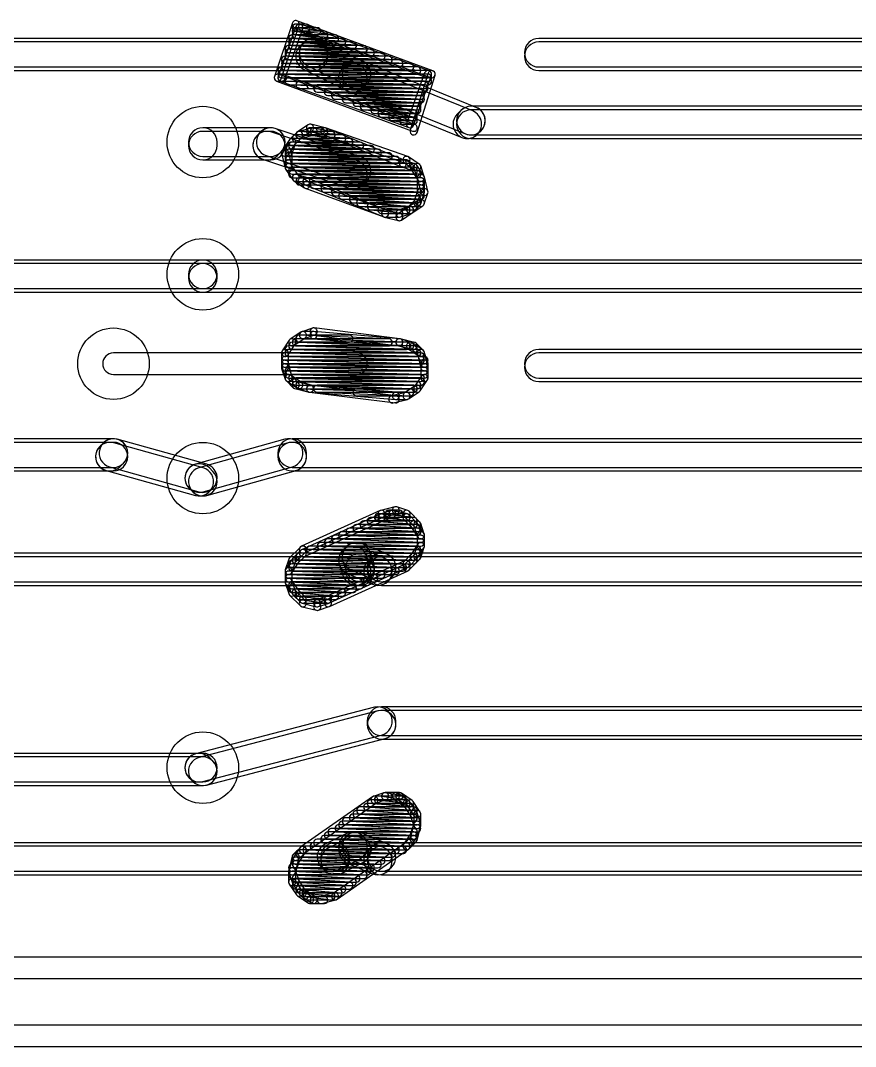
# Model space of a CAD drawing. Extents: x 2.7 to 76.1, y 3.1 to 47.6.
# Drawn here: x 35.38 to 41.32, y 37.28 to 44.57 of the extents above; entities that cross this region are included whole.
import ezdxf

# ---------------------------------------------------------------- set-up
doc = ezdxf.new("R2010")
doc.units = 0

msp = doc.modelspace()

# ---------------------------------------------------------------- linework, layer by layer
for points in [[(37.313875, 44.550115), (37.186875, 44.169115, 1), (37.23512, 44.15303), (37.36212, 44.53403, 1)], [(37.339455, 44.525225), (37.212455, 44.169625, 1), (37.26034, 44.15252), (37.38734, 44.50812, 1)], [(38.311985, 44.21033), (37.346785, 44.56593, 1), (37.32921, 44.518215), (38.29441, 44.162615, 1)], [(37.494575, 44.51635), (37.342175, 44.54175, 1), (37.33382, 44.491595), (37.48622, 44.466195, 1)], [(37.338, 44.49125), (37.4142, 44.49125, 1), (37.4142, 44.5421), (37.338, 44.5421, 1)], [(38.286435, 44.210385), (37.372035, 44.540585, 1), (37.35476, 44.49276), (38.26916, 44.16256, 1)], [(37.6197, 44.465795), (37.3403, 44.491195, 1), (37.335695, 44.44055), (37.615095, 44.41515, 1)], [(37.54435, 44.4911), (37.34115, 44.5165, 1), (37.334845, 44.466045), (37.538045, 44.440645, 1)], [(37.338, 44.46585), (37.4904, 44.46585, 1), (37.4904, 44.5167), (37.338, 44.5167, 1)], [(37.338, 44.44045), (37.5412, 44.44045, 1), (37.5412, 44.4913), (37.338, 44.4913, 1)], [(37.465, 44.4405), (34.925, 44.4405, 1), (34.925, 44.23725), (37.465, 44.23725, 1)], [(34.925, 44.21185), (37.465, 44.21185, 1), (37.465, 44.4151), (34.925, 44.4151, 1)], [(37.67001, 44.440435), (37.31441, 44.465835, 1), (37.310785, 44.41511), (37.666385, 44.38971, 1)], [(37.74589, 44.415055), (37.31409, 44.440455, 1), (37.311105, 44.38969), (37.742905, 44.36429, 1)], [(37.821865, 44.389665), (37.313865, 44.415065, 1), (37.31133, 44.36428), (37.81933, 44.33888, 1)], [(37.3126, 44.41505), (37.6174, 44.41505, 1), (37.6174, 44.4659), (37.3126, 44.4659, 1)], [(37.3126, 44.38965), (37.6682, 44.38965, 1), (37.6682, 44.4405), (37.3126, 44.4405, 1)], [(37.3126, 44.36425), (37.7444, 44.36425, 1), (37.7444, 44.4151), (37.3126, 44.4151, 1)], [(37.39415, 44.222575), (37.69895, 44.070175, 1), (37.789845, 44.25197), (37.485045, 44.40437, 1)], [(37.815245, 44.27737), (37.510445, 44.42977, 1), (37.41955, 44.247975), (37.72435, 44.095575, 1)], [(37.566625, 44.313475), (37.566625, 44.338875, 1), (37.363375, 44.338875), (37.363375, 44.313475, 1)], [(44.45, 44.4405), (39.0652, 44.4405, 1), (39.0652, 44.23725), (44.45, 44.23725, 1)], [(39.0652, 44.21185), (44.45, 44.21185, 1), (44.45, 44.4151), (39.0652, 44.4151, 1)], [(37.8725, 44.364275), (37.2883, 44.389675, 1), (37.286095, 44.33887), (37.870295, 44.31347, 1)], [(37.948575, 44.33888), (37.288175, 44.36428, 1), (37.28622, 44.313465), (37.94662, 44.288065, 1)], [(37.999305, 44.31348), (37.288105, 44.33888, 1), (37.28629, 44.288065), (37.99749, 44.262665, 1)], [(37.2872, 44.33885), (37.8206, 44.33885, 1), (37.8206, 44.3897), (37.2872, 44.3897, 1)], [(37.2872, 44.31345), (37.8714, 44.31345, 1), (37.8714, 44.3643), (37.2872, 44.3643, 1)], [(37.2872, 44.28805), (37.9476, 44.28805, 1), (37.9476, 44.3389), (37.2872, 44.3389, 1)], [(38.202285, 44.23729), (37.262485, 44.26269, 1), (37.26111, 44.211855), (38.20091, 44.186455, 1)], [(38.07539, 44.288085), (37.26259, 44.313485, 1), (37.261005, 44.26266), (38.073805, 44.23726, 1)], [(37.2618, 44.26265), (37.9984, 44.26265, 1), (37.9984, 44.3135), (37.2618, 44.3135, 1)], [(37.2618, 44.23725), (38.0746, 44.23725, 1), (38.0746, 44.2881), (37.2618, 44.2881, 1)], [(38.151525, 44.262685), (37.262525, 44.288085, 1), (37.26107, 44.23726), (38.15007, 44.21186, 1)], [(37.2618, 44.21185), (38.1508, 44.21185, 1), (38.1508, 44.2627), (37.2618, 44.2627, 1)], [(37.70615, 44.06692), (38.51895, 43.73672, 1), (38.595445, 43.925025), (37.782645, 44.255225, 1)], [(37.816255, 44.089215), (37.841655, 44.114615, 1), (37.69794, 44.25833), (37.67254, 44.23293, 1)], [(38.620845, 43.950425), (37.808045, 44.280625, 1), (37.73155, 44.09232), (38.54435, 43.76212, 1)], [(37.20221, 44.137215), (38.16741, 43.781615, 1), (38.184985, 43.82933), (37.219785, 44.18493, 1)], [(38.278415, 44.21189), (37.237015, 44.23729, 1), (37.23578, 44.186455), (38.27718, 44.161055, 1)], [(38.278415, 44.18649), (37.237015, 44.21189, 1), (37.23578, 44.161055), (38.27718, 44.135655, 1)], [(38.278415, 44.16109), (37.237015, 44.18649, 1), (37.23578, 44.135655), (38.27718, 44.110255, 1)], [(37.22776, 44.13716), (38.14216, 43.80696, 1), (38.159435, 43.854785), (37.245035, 44.184985, 1)], [(37.2364, 44.18645), (38.2016, 44.18645, 1), (38.2016, 44.2373), (37.2364, 44.2373, 1)], [(37.2364, 44.16105), (38.2778, 44.16105, 1), (38.2778, 44.2119), (37.2364, 44.2119, 1)], [(37.2364, 44.13565), (38.2778, 44.13565, 1), (38.2778, 44.1865), (37.2364, 44.1865, 1)], [(38.17474, 43.82232), (38.30174, 44.17792, 1), (38.253855, 44.195025), (38.126855, 43.839425, 1)], [(38.200465, 43.77249), (38.327465, 44.17889, 1), (38.27893, 44.194055), (38.15193, 43.787655, 1)], [(38.253065, 44.13569), (37.287865, 44.16109, 1), (37.28653, 44.110255), (38.25173, 44.084855, 1)], [(37.2872, 44.11025), (38.2778, 44.11025, 1), (38.2778, 44.1611), (37.2872, 44.1611, 1)], [(38.2524, 44.1357), (37.3634, 44.1357, 1), (37.3634, 44.08485), (38.2524, 44.08485, 1)], [(37.3634, 44.08485), (38.2524, 44.08485, 1), (38.2524, 44.1357), (37.3634, 44.1357, 1)], [(38.25319, 44.110285), (37.44039, 44.135685, 1), (37.438805, 44.08486), (38.251605, 44.05946, 1)], [(37.4396, 44.08485), (38.2524, 44.08485, 1), (38.2524, 44.1357), (37.4396, 44.1357, 1)], [(37.4904, 44.05945), (38.2524, 44.05945, 1), (38.2524, 44.1103), (37.4904, 44.1103, 1)], [(38.227875, 44.08488), (37.491275, 44.11028, 1), (37.48952, 44.059465), (38.22612, 44.034065, 1)], [(38.227975, 44.05948), (37.567575, 44.08488, 1), (37.56562, 44.034065), (38.22602, 44.008665, 1)], [(37.5666, 44.03405), (38.227, 44.03405, 1), (38.227, 44.0849), (37.5666, 44.0849, 1)], [(38.228055, 44.034075), (37.618455, 44.059475, 1), (37.61634, 44.00867), (38.22594, 43.98327, 1)], [(37.6174, 44.00865), (38.227, 44.00865, 1), (38.227, 44.0595), (37.6174, 44.0595, 1)], [(38.202865, 44.008665), (37.694865, 44.034065, 1), (37.69233, 43.98328), (38.20033, 43.95788, 1)], [(37.6936, 43.98325), (38.227, 43.98325, 1), (38.227, 44.0341), (37.6936, 44.0341, 1)], [(38.20309, 43.983255), (37.77129, 44.008655, 1), (37.768305, 43.95789), (38.200105, 43.93249, 1)], [(37.7698, 43.95785), (38.2016, 43.95785, 1), (38.2016, 44.0087), (37.7698, 44.0087, 1)], [(38.20329, 43.95784), (37.82229, 43.98324, 1), (37.818905, 43.932505), (38.199905, 43.907105, 1)], [(37.8206, 43.93245), (38.2016, 43.93245, 1), (38.2016, 43.9833), (37.8206, 43.9833, 1)], [(38.1785, 43.932395), (37.8991, 43.957795, 1), (37.894495, 43.90715), (38.173895, 43.88175, 1)], [(37.8968, 43.90705), (38.2016, 43.90705, 1), (38.2016, 43.9579), (37.8968, 43.9579, 1)], [(38.629055, 43.759015), (38.654455, 43.784415, 1), (38.51074, 43.92813), (38.48534, 43.90273, 1)], [(46.2026, 43.9579), (38.5826, 43.9579, 1), (38.5826, 43.75465), (46.2026, 43.75465, 1)], [(37.9476, 43.88165), (38.1762, 43.88165, 1), (38.1762, 43.9325), (37.9476, 43.9325, 1)], [(38.179005, 43.90694), (37.950405, 43.93234, 1), (37.94479, 43.881805), (38.17339, 43.856405, 1)], [(38.180375, 43.88135), (38.027975, 43.90675, 1), (38.01962, 43.856595), (38.17202, 43.831195, 1)], [(38.0238, 43.85625), (38.1762, 43.85625, 1), (38.1762, 43.9071), (38.0238, 43.9071, 1)], [(38.5826, 43.72925), (46.2026, 43.72925, 1), (46.2026, 43.9325), (38.5826, 43.9325, 1)], [(37.425495, 43.826625), (37.349295, 43.775825, 1), (37.3775, 43.73352), (37.4537, 43.78432, 1)], [(37.547365, 43.80474), (37.445765, 43.83014, 1), (37.43343, 43.780805), (37.53503, 43.755405, 1)], [(38.1, 43.83085), (38.1762, 43.83085, 1), (38.1762, 43.8817), (38.1, 43.8817, 1)], [(37.1602, 43.8055), (36.6776, 43.8055, 1), (36.6776, 43.60225), (37.1602, 43.60225, 1)], [(36.575975, 43.703875), (36.575975, 43.678475, 1), (36.779225, 43.678475), (36.779225, 43.703875, 1)], [(36.6776, 43.57685), (37.1602, 43.57685, 1), (37.1602, 43.7801), (36.6776, 43.7801, 1)], [(37.10266, 43.582065), (37.71226, 43.378865, 1), (37.776535, 43.57168), (37.166935, 43.77488, 1)], [(37.08834, 43.77573), (37.06294, 43.75033, 1), (37.206655, 43.606615), (37.232055, 43.632015, 1)], [(37.801935, 43.59708), (37.192335, 43.80028, 1), (37.12806, 43.607465), (37.73766, 43.404265, 1)], [(37.34542, 43.77265), (37.29462, 43.72185, 1), (37.330575, 43.685895), (37.381375, 43.736695, 1)], [(37.34542, 43.77265), (37.29462, 43.72185, 1), (37.330575, 43.685895), (37.381375, 43.736695, 1)], [(37.72069, 43.72924), (37.33969, 43.75464, 1), (37.336305, 43.703905), (37.717305, 43.678505, 1)], [(37.338, 43.70385), (37.6682, 43.70385, 1), (37.6682, 43.7547), (37.338, 43.7547, 1)], [(37.45883, 43.80474), (37.35723, 43.77934, 1), (37.369565, 43.730005), (37.471165, 43.755405, 1)], [(37.67031, 43.75461), (37.36551, 43.78001, 1), (37.361285, 43.729335), (37.666085, 43.703935, 1)], [(37.3634, 43.72925), (37.592, 43.72925, 1), (37.592, 43.7801), (37.3634, 43.7801, 1)], [(37.596175, 43.77975), (37.443775, 43.80515, 1), (37.43542, 43.754995), (37.58782, 43.729595, 1)], [(37.4396, 43.75465), (37.5158, 43.75465, 1), (37.5158, 43.8055), (37.4396, 43.8055, 1)], [(37.5412, 43.8055), (37.465, 43.8055, 1), (37.465, 43.75465), (37.5412, 43.75465, 1)], [(38.109625, 43.575005), (37.550825, 43.803605, 1), (37.53157, 43.75654), (38.09037, 43.52794, 1)], [(38.13375, 43.600885), (37.54955, 43.804085, 1), (37.532845, 43.75606), (38.117045, 43.55286, 1)], [(37.291445, 43.717975), (37.240645, 43.641775, 1), (37.28295, 43.61357), (37.33375, 43.68977, 1)], [(37.288475, 43.711915), (37.263075, 43.635715, 1), (37.31132, 43.61963), (37.33672, 43.69583, 1)], [(37.2872, 43.62765), (37.8714, 43.62765, 1), (37.8714, 43.6785), (37.2872, 43.6785, 1)], [(37.923215, 43.653075), (37.288215, 43.678475, 1), (37.28618, 43.62767), (37.92118, 43.60227, 1)], [(37.87255, 43.67847), (37.31375, 43.70387, 1), (37.311445, 43.653075), (37.870245, 43.627675, 1)], [(37.3126, 43.67845), (37.719, 43.67845, 1), (37.719, 43.7293), (37.3126, 43.7293, 1)], [(37.796535, 43.70386), (37.313935, 43.72926, 1), (37.31126, 43.678485), (37.79386, 43.653085, 1)], [(37.3126, 43.65305), (37.7952, 43.65305, 1), (37.7952, 43.7039), (37.3126, 43.7039, 1)], [(37.23713, 43.621505), (37.26253, 43.519905, 1), (37.311865, 43.53224), (37.286465, 43.63384, 1)], [(38.050045, 43.602285), (37.288045, 43.627685, 1), (37.28635, 43.57686), (38.04835, 43.55146, 1)], [(38.12617, 43.576885), (37.28797, 43.602285, 1), (37.286425, 43.55146), (38.124625, 43.52606, 1)], [(37.999305, 43.62768), (37.288105, 43.65308, 1), (37.28629, 43.602265), (37.99749, 43.576865, 1)], [(37.2872, 43.60225), (37.9222, 43.60225, 1), (37.9222, 43.6531), (37.2872, 43.6531, 1)], [(37.261775, 43.627675), (37.261775, 43.526075, 1), (37.312625, 43.526075), (37.312625, 43.627675, 1)], [(37.2872, 43.57685), (37.9984, 43.57685, 1), (37.9984, 43.6277), (37.2872, 43.6277, 1)], [(37.2872, 43.55145), (38.0492, 43.55145, 1), (38.0492, 43.6023), (37.2872, 43.6023, 1)], [(38.2157, 43.547225), (38.1395, 43.598025, 1), (38.111295, 43.55572), (38.187495, 43.50492, 1)], [(38.151545, 43.551485), (37.287945, 43.576885, 1), (37.28645, 43.52606), (38.15005, 43.50066, 1)], [(37.2872, 43.52605), (38.1254, 43.52605, 1), (38.1254, 43.5769), (37.2872, 43.5769, 1)], [(37.2872, 43.50065), (38.1508, 43.50065, 1), (38.1508, 43.5515), (37.2872, 43.5515, 1)], [(38.176925, 43.526085), (37.287925, 43.551485, 1), (37.28647, 43.50066), (38.17547, 43.47526, 1)], [(37.266045, 43.51197), (37.316845, 43.43577, 1), (37.35915, 43.463975), (37.30835, 43.540175, 1)], [(37.266045, 43.51197), (37.316845, 43.43577, 1), (37.35915, 43.463975), (37.30835, 43.540175, 1)], [(37.3126, 43.47525), (38.1762, 43.47525, 1), (38.1762, 43.5261), (37.3126, 43.5261, 1)], [(38.202325, 43.500685), (37.313325, 43.526085, 1), (37.31187, 43.47526), (38.20087, 43.44986, 1)], [(38.18424, 43.550195), (38.10804, 43.575595, 1), (38.091955, 43.52735), (38.168155, 43.50195, 1)], [(38.24815, 43.463975), (38.19735, 43.540175, 1), (38.155045, 43.51197), (38.205845, 43.43577, 1)], [(38.25112, 43.457915), (38.22572, 43.534115, 1), (38.177475, 43.51803), (38.202875, 43.44183, 1)], [(38.227705, 43.47529), (37.313305, 43.50069, 1), (37.31189, 43.449855), (38.22629, 43.424455, 1)], [(37.3126, 43.44985), (38.2016, 43.44985, 1), (38.2016, 43.5007), (37.3126, 43.5007, 1)], [(37.329955, 43.42575), (37.406155, 43.40035, 1), (37.42224, 43.448595), (37.34604, 43.473995, 1)], [(37.338, 43.42445), (38.227, 43.42445, 1), (38.227, 43.4753), (37.338, 43.4753, 1)], [(38.227725, 43.449885), (37.338725, 43.475285, 1), (37.33727, 43.42446), (38.22627, 43.39906, 1)], [(37.323895, 43.42872), (37.400095, 43.37792, 1), (37.4283, 43.420225), (37.3521, 43.471025, 1)], [(38.227, 43.4499), (37.3634, 43.4499, 1), (37.3634, 43.39905), (38.227, 43.39905, 1)], [(37.3634, 43.39905), (38.227, 43.39905, 1), (38.227, 43.4499), (37.3634, 43.4499, 1)], [(37.40457, 43.40094), (37.96337, 43.17234, 1), (37.982625, 43.219405), (37.423825, 43.448005, 1)], [(38.22779, 43.424485), (37.41499, 43.449885, 1), (37.413405, 43.39906), (38.226205, 43.37366, 1)], [(37.4142, 43.39905), (38.227, 43.39905, 1), (38.227, 43.4499), (37.4142, 43.4499, 1)], [(38.277065, 43.35444), (38.251665, 43.45604, 1), (38.20233, 43.443705), (38.22773, 43.342105, 1)], [(38.252425, 43.348275), (38.252425, 43.449875, 1), (38.201575, 43.449875), (38.201575, 43.348275, 1)], [(37.40551, 43.37518), (37.96431, 43.17198, 1), (37.981685, 43.219765), (37.422885, 43.422965, 1)], [(38.227845, 43.399085), (37.465845, 43.424485, 1), (37.46415, 43.37366), (38.22615, 43.34826, 1)], [(37.465, 43.37365), (38.227, 43.37365, 1), (38.227, 43.4245), (37.465, 43.4245, 1)], [(38.22794, 43.37368), (37.54214, 43.39908, 1), (37.540255, 43.348265), (38.226055, 43.322865, 1)], [(37.5412, 43.34825), (38.227, 43.34825, 1), (38.227, 43.3991), (37.5412, 43.3991, 1)], [(38.228055, 43.348275), (37.618455, 43.373675, 1), (37.61634, 43.32287), (38.22594, 43.29747, 1)], [(37.6174, 43.32285), (38.227, 43.32285, 1), (38.227, 43.3737), (37.6174, 43.3737, 1)], [(38.202805, 43.32287), (37.669405, 43.34827, 1), (37.66699, 43.297475), (38.20039, 43.272075, 1)], [(37.6682, 43.29745), (38.227, 43.29745, 1), (38.227, 43.3483), (37.6682, 43.3483, 1)], [(38.20301, 43.29746), (37.74581, 43.32286, 1), (37.742985, 43.272085), (38.200185, 43.246685, 1)], [(37.7444, 43.27205), (38.2016, 43.27205, 1), (38.2016, 43.3229), (37.7444, 43.3229, 1)], [(38.22572, 43.26403), (38.25112, 43.34023, 1), (38.202875, 43.356315), (38.177475, 43.280115, 1)], [(38.25112, 43.26403), (38.27652, 43.34023, 1), (38.228275, 43.356315), (38.202875, 43.280115, 1)], [(38.17789, 43.27204), (37.79689, 43.29744, 1), (37.793505, 43.246705), (38.174505, 43.221305, 1)], [(37.7952, 43.24665), (38.2016, 43.24665, 1), (38.2016, 43.2975), (37.7952, 43.2975, 1)], [(38.127925, 43.24657), (37.873925, 43.27197, 1), (37.86887, 43.221375), (38.12287, 43.195975, 1)], [(37.8714, 43.22125), (38.1762, 43.22125, 1), (38.1762, 43.2721), (37.8714, 43.2721, 1)], [(37.9476, 43.19585), (38.1254, 43.19585, 1), (38.1254, 43.2467), (37.9476, 43.2467, 1)], [(38.08264, 43.17175), (38.15884, 43.19715, 1), (38.142755, 43.245395), (38.066555, 43.219995, 1)], [(38.0887, 43.14932), (38.1649, 43.20012, 1), (38.136695, 43.242425), (38.060495, 43.191625, 1)], [(38.168775, 43.203295), (38.219575, 43.254095, 1), (38.18362, 43.29005), (38.13282, 43.23925, 1)], [(38.1649, 43.20012), (38.2411, 43.25092, 1), (38.212895, 43.293225), (38.136695, 43.242425, 1)], [(37.96683, 43.171205), (38.06843, 43.145805, 1), (38.080765, 43.19514), (37.979165, 43.22054, 1)], [(37.973, 43.17045), (38.0746, 43.17045, 1), (38.0746, 43.2213), (37.973, 43.2213, 1)], [(36.6776, 42.8657), (33.8074, 42.8657, 1), (33.8074, 42.66245), (36.6776, 42.66245, 1)], [(36.779225, 42.738675), (36.779225, 42.764075, 1), (36.575975, 42.764075), (36.575975, 42.738675, 1)], [(45.72, 42.8657), (36.6776, 42.8657, 1), (36.6776, 42.66245), (45.72, 42.66245, 1)], [(33.8074, 42.63705), (36.6776, 42.63705, 1), (36.6776, 42.8403), (33.8074, 42.8403, 1)], [(36.6776, 42.63705), (45.72, 42.63705, 1), (45.72, 42.8403), (36.6776, 42.8403, 1)], [(37.374695, 42.353425), (37.298495, 42.302625, 1), (37.3267, 42.26032), (37.4029, 42.31112, 1)], [(37.374695, 42.353425), (37.298495, 42.302625, 1), (37.3267, 42.26032), (37.4029, 42.31112, 1)], [(37.456955, 42.381795), (37.380755, 42.356395, 1), (37.39684, 42.30815), (37.47304, 42.33355, 1)], [(37.465, 42.3577), (37.3888, 42.3577, 1), (37.3888, 42.30685), (37.465, 42.30685, 1)], [(38.07671, 42.30681), (37.46711, 42.35761, 1), (37.462885, 42.306935), (38.072485, 42.256135, 1)], [(38.07775, 42.3067), (37.46815, 42.3829, 1), (37.461845, 42.332445), (38.071445, 42.256245, 1)], [(37.291445, 42.295575), (37.240645, 42.219375, 1), (37.28295, 42.19117), (37.33375, 42.26737, 1)], [(37.291445, 42.295575), (37.240645, 42.219375, 1), (37.28295, 42.19117), (37.33375, 42.26737, 1)], [(38.176945, 42.256085), (37.313345, 42.281485, 1), (37.31185, 42.23066), (38.17545, 42.20526, 1)], [(37.3126, 42.23065), (38.1254, 42.23065, 1), (38.1254, 42.2815), (37.3126, 42.2815, 1)], [(38.126215, 42.281485), (37.338815, 42.306885, 1), (37.33718, 42.25606), (38.12458, 42.23066, 1)], [(37.338, 42.25605), (37.9984, 42.25605, 1), (37.9984, 42.3069), (37.338, 42.3069, 1)], [(37.3634, 42.28145), (37.719, 42.28145, 1), (37.719, 42.3323), (37.3634, 42.3323, 1)], [(37.999415, 42.306875), (37.364415, 42.332275, 1), (37.36238, 42.28147), (37.99738, 42.25607, 1)], [(38.15884, 42.280195), (38.08264, 42.305595, 1), (38.066555, 42.25735), (38.142755, 42.23195, 1)], [(38.182365, 42.28074), (38.080765, 42.30614, 1), (38.06843, 42.256805), (38.17003, 42.231405, 1)], [(38.2411, 42.226425), (38.1649, 42.277225, 1), (38.136695, 42.23492), (38.212895, 42.18412, 1)], [(38.244975, 42.22325), (38.194175, 42.27405, 1), (38.15822, 42.238095), (38.20902, 42.187295, 1)], [(37.236375, 42.205275), (37.236375, 42.129075, 1), (37.287225, 42.129075), (37.287225, 42.205275, 1)], [(37.236375, 42.205275), (37.236375, 42.103675, 1), (37.287225, 42.103675), (37.287225, 42.205275, 1)], [(38.202305, 42.23069), (37.287905, 42.25609, 1), (37.28649, 42.205255), (38.20089, 42.179855, 1)], [(38.227685, 42.20529), (37.287885, 42.23069, 1), (37.28651, 42.179855), (38.22631, 42.154455, 1)], [(37.2872, 42.20525), (38.1762, 42.20525, 1), (38.1762, 42.2561), (37.2872, 42.2561, 1)], [(37.2872, 42.17985), (38.2016, 42.17985, 1), (38.2016, 42.2307), (37.2872, 42.2307, 1)], [(38.27652, 42.137115), (38.25112, 42.213315, 1), (38.202875, 42.19723), (38.228275, 42.12103, 1)], [(38.277065, 42.10984), (38.251665, 42.21144, 1), (38.20233, 42.199105), (38.22773, 42.097505, 1)], [(44.45, 42.2307), (39.0652, 42.2307, 1), (39.0652, 42.02745), (44.45, 42.02745, 1)], [(37.7698, 42.2053), (36.0426, 42.2053, 1), (36.0426, 42.05285), (37.7698, 42.05285, 1)], [(38.227665, 42.17989), (37.262465, 42.20529, 1), (37.26113, 42.154455), (38.22633, 42.129055, 1)], [(37.23713, 42.122905), (37.26253, 42.021305, 1), (37.311865, 42.03364), (37.286465, 42.13524, 1)], [(38.25305, 42.15449), (37.26245, 42.17989, 1), (37.261145, 42.129055), (38.251745, 42.103655, 1)], [(38.25305, 42.12909), (37.26245, 42.15449, 1), (37.261145, 42.103655), (38.251745, 42.078255, 1)], [(37.2618, 42.15445), (38.227, 42.15445, 1), (38.227, 42.2053), (37.2618, 42.2053, 1)], [(37.2618, 42.12905), (38.2524, 42.12905, 1), (38.2524, 42.1799), (37.2618, 42.1799, 1)], [(38.2524, 42.1799), (37.2618, 42.1799, 1), (37.2618, 42.12905), (38.2524, 42.12905, 1)], [(37.2618, 42.12905), (38.227, 42.12905, 1), (38.227, 42.1799), (37.2618, 42.1799, 1)], [(37.2618, 42.10365), (38.2524, 42.10365, 1), (38.2524, 42.1545), (37.2618, 42.1545, 1)], [(38.277825, 42.027475), (38.277825, 42.129075, 1), (38.226975, 42.129075), (38.226975, 42.027475, 1)], [(39.0652, 42.00205), (44.45, 42.00205, 1), (44.45, 42.2053), (39.0652, 42.2053, 1)], [(37.237675, 42.09563), (37.263075, 42.01943, 1), (37.31132, 42.035515), (37.28592, 42.111715, 1)], [(38.25305, 42.10369), (37.26245, 42.12909, 1), (37.261145, 42.078255), (38.251745, 42.052855, 1)], [(37.2618, 42.07825), (38.2524, 42.07825, 1), (38.2524, 42.1291), (37.2618, 42.1291, 1)], [(38.253065, 42.07829), (37.287865, 42.10369, 1), (37.28653, 42.052855), (38.25173, 42.027455, 1)], [(38.227685, 42.05289), (37.287885, 42.07829, 1), (37.28651, 42.027455), (38.22631, 42.002055, 1)], [(37.2872, 42.05285), (38.2524, 42.05285, 1), (38.2524, 42.1037), (37.2872, 42.1037, 1)], [(37.2872, 42.02745), (38.2524, 42.02745, 1), (38.2524, 42.0783), (37.2872, 42.0783, 1)], [(38.277825, 42.027475), (38.277825, 42.103675, 1), (38.226975, 42.103675), (38.226975, 42.027475, 1)], [(37.26922, 42.009495), (37.32002, 41.958695, 1), (37.355975, 41.99465), (37.305175, 42.04545, 1)], [(37.273095, 42.00632), (37.349295, 41.95552, 1), (37.3775, 41.997825), (37.3013, 42.048625, 1)], [(38.227705, 42.02749), (37.313305, 42.05289, 1), (37.31189, 42.002055), (38.22629, 41.976655, 1)], [(37.3126, 42.00205), (38.227, 42.00205, 1), (38.227, 42.0529), (37.3126, 42.0529, 1)], [(37.33183, 41.952005), (37.43343, 41.926605, 1), (37.445765, 41.97594), (37.344165, 42.00134, 1)], [(38.202345, 42.002085), (37.338745, 42.027485, 1), (37.33725, 41.97666), (38.20085, 41.95126, 1)], [(37.338, 41.97665), (38.227, 41.97665, 1), (38.227, 42.0275), (37.338, 42.0275, 1)], [(37.355355, 41.95255), (37.431555, 41.92715, 1), (37.44764, 41.975395), (37.37144, 42.000795, 1)], [(38.17699, 41.976685), (37.36419, 42.002085, 1), (37.362605, 41.95126), (38.175405, 41.92586, 1)], [(37.3634, 41.95125), (38.2016, 41.95125, 1), (38.2016, 42.0021), (37.3634, 42.0021, 1)], [(38.22275, 41.93717), (38.27355, 42.01337, 1), (38.231245, 42.041575), (38.180445, 41.965375, 1)], [(38.22275, 41.93717), (38.27355, 42.01337, 1), (38.231245, 42.041575), (38.180445, 41.965375, 1)], [(37.437485, 41.925935), (38.047085, 41.875135, 1), (38.05131, 41.92581), (37.44171, 41.97661, 1)], [(37.436445, 41.926045), (38.046045, 41.849845, 1), (38.05235, 41.9003), (37.44275, 41.9765, 1)], [(38.151775, 41.95128), (37.491375, 41.97668, 1), (37.48942, 41.925865), (38.14982, 41.900465, 1)], [(37.4904, 41.92585), (38.1762, 41.92585, 1), (38.1762, 41.9767), (37.4904, 41.9767, 1)], [(37.7698, 41.90045), (38.1508, 41.90045, 1), (38.1508, 41.9513), (37.7698, 41.9513, 1)], [(38.029965, 41.850405), (38.131565, 41.875805, 1), (38.11923, 41.92514), (38.01763, 41.89974, 1)], [(38.0492, 41.87505), (38.1254, 41.87505, 1), (38.1254, 41.9259), (38.0492, 41.9259, 1)], [(38.1395, 41.87932), (38.2157, 41.93012, 1), (38.187495, 41.972425), (38.111295, 41.921625, 1)], [(38.1395, 41.87932), (38.2157, 41.93012, 1), (38.187495, 41.972425), (38.111295, 41.921625, 1)], [(36.0426, 41.5957), (33.8074, 41.5957, 1), (33.8074, 41.39245), (36.0426, 41.39245, 1)], [(33.8074, 41.36705), (36.0426, 41.36705, 1), (36.0426, 41.5703), (33.8074, 41.5703, 1)], [(35.989795, 41.37081), (36.624795, 41.19301, 1), (36.6796, 41.388735), (36.0446, 41.566535, 1)], [(35.97074, 41.56593), (35.94534, 41.54053, 1), (36.089055, 41.396815), (36.114455, 41.422215, 1)], [(36.705, 41.414135), (36.07, 41.591935, 1), (36.015195, 41.39621), (36.650195, 41.21841, 1)], [(37.259795, 41.591935), (36.624795, 41.414135, 1), (36.6796, 41.21841), (37.3146, 41.39621, 1)], [(36.705, 41.19301), (37.34, 41.37081, 1), (37.285195, 41.566535), (36.650195, 41.388735, 1)], [(45.72, 41.5957), (37.3126, 41.5957, 1), (37.3126, 41.39245), (45.72, 41.39245, 1)], [(37.210975, 41.494075), (37.210975, 41.468675, 1), (37.414225, 41.468675), (37.414225, 41.494075, 1)], [(37.3126, 41.36705), (45.72, 41.36705, 1), (45.72, 41.5703), (37.3126, 41.5703, 1)], [(36.58034, 41.244415), (36.60574, 41.219015, 1), (36.749455, 41.36273), (36.724055, 41.38813, 1)], [(37.937075, 41.08542), (37.378275, 40.83142, 1), (37.39932, 40.785125), (37.95812, 41.039125, 1)], [(37.937075, 41.06002), (37.378275, 40.80602, 1), (37.39932, 40.759725), (37.95812, 41.013725, 1)], [(38.178725, 41.03677), (37.924725, 41.06217, 1), (37.91967, 41.011575), (38.17367, 40.986175, 1)], [(37.9222, 41.01145), (38.1254, 41.01145, 1), (38.1254, 41.0623), (37.9222, 41.0623, 1)], [(38.015755, 41.086395), (37.939555, 41.060995, 1), (37.95564, 41.01275), (38.03184, 41.03815, 1)], [(38.04303, 41.11234), (37.94143, 41.08694, 1), (37.953765, 41.037605), (38.055365, 41.063005, 1)], [(38.130385, 41.061805), (38.003385, 41.087205, 1), (37.99341, 41.03734), (38.12041, 41.01194, 1)], [(37.9984, 41.03685), (38.0746, 41.03685, 1), (38.0746, 41.0877), (37.9984, 41.0877, 1)], [(38.131565, 41.06154), (38.029965, 41.08694, 1), (38.01763, 41.037605), (38.11923, 41.012205, 1)], [(38.13344, 41.086395), (38.05724, 41.111795, 1), (38.041155, 41.06355), (38.117355, 41.03815, 1)], [(38.219575, 41.00405), (38.143375, 41.08025, 1), (38.10742, 41.044295), (38.18362, 40.968095, 1)], [(38.194175, 41.00405), (38.143375, 41.05485, 1), (38.10742, 41.018895), (38.15822, 40.968095, 1)], [(38.20309, 40.960655), (37.77129, 40.986055, 1), (37.768305, 40.93529), (38.200105, 40.90989, 1)], [(37.7698, 40.93525), (38.2016, 40.93525, 1), (38.2016, 40.9861), (37.7698, 40.9861, 1)], [(38.20329, 40.98604), (37.82229, 41.01144, 1), (37.818905, 40.960705), (38.199905, 40.935305, 1)], [(37.8206, 40.96065), (38.1762, 40.96065, 1), (38.1762, 41.0115), (37.8206, 41.0115, 1)], [(38.17831, 41.01141), (37.87351, 41.03681, 1), (37.869285, 40.986135), (38.174085, 40.960735, 1)], [(37.8714, 40.98605), (38.1762, 40.98605, 1), (38.1762, 41.0369), (37.8714, 41.0369, 1)], [(38.24815, 40.923975), (38.19735, 41.000175, 1), (38.155045, 40.97197), (38.205845, 40.89577, 1)], [(38.25112, 40.917915), (38.22572, 40.994115, 1), (38.177475, 40.97803), (38.202875, 40.90183, 1)], [(38.228055, 40.884475), (37.618455, 40.909875, 1), (37.61634, 40.85907), (38.22594, 40.83367, 1)], [(37.6174, 40.85905), (38.227, 40.85905, 1), (38.227, 40.9099), (37.6174, 40.9099, 1)], [(38.22815, 40.90987), (37.66935, 40.93527, 1), (37.667045, 40.884475), (38.225845, 40.859075, 1)], [(37.6682, 40.88445), (38.227, 40.88445, 1), (38.227, 40.9353), (37.6682, 40.9353, 1)], [(38.228265, 40.935265), (37.720265, 40.960665, 1), (37.71773, 40.90988), (38.22573, 40.88448, 1)], [(37.719, 40.90985), (38.2016, 40.90985, 1), (38.2016, 40.9607), (37.719, 40.9607, 1)], [(38.252425, 40.833675), (38.252425, 40.909875, 1), (38.201575, 40.909875), (38.201575, 40.833675, 1)], [(38.252425, 40.833675), (38.252425, 40.909875, 1), (38.201575, 40.909875), (38.201575, 40.833675, 1)], [(37.37082, 40.82625), (37.29462, 40.75005, 1), (37.330575, 40.714095), (37.406775, 40.790295, 1)], [(38.202445, 40.808285), (37.440445, 40.833685, 1), (37.43875, 40.78286), (38.20075, 40.75746, 1)], [(37.4396, 40.78285), (38.2016, 40.78285, 1), (38.2016, 40.8337), (37.4396, 40.8337, 1)], [(38.20254, 40.83368), (37.51674, 40.85908, 1), (37.514855, 40.808265), (38.200655, 40.782865, 1)], [(37.5158, 40.80825), (38.227, 40.80825, 1), (38.227, 40.8591), (37.5158, 40.8591, 1)], [(38.227975, 40.85908), (37.567575, 40.88448, 1), (37.56562, 40.833665), (38.22602, 40.808265, 1)], [(37.5666, 40.83365), (38.227, 40.83365, 1), (38.227, 40.8845), (37.5666, 40.8845, 1)], [(37.704365, 40.638665), (37.882165, 40.562465, 1), (37.96223, 40.74928), (37.78443, 40.82548, 1)], [(37.64799, 40.699935), (37.67339, 40.623735, 1), (37.866205, 40.68801), (37.840805, 40.76421, 1)], [(37.69794, 40.82933), (37.67254, 40.80393, 1), (37.816255, 40.660215), (37.841655, 40.685615, 1)], [(37.98763, 40.77468), (37.80983, 40.85088, 1), (37.729765, 40.664065), (37.907565, 40.587865, 1)], [(37.891605, 40.71341), (37.866205, 40.78961, 1), (37.67339, 40.725335), (37.69879, 40.649135, 1)], [(38.19735, 40.74337), (38.24815, 40.81957, 1), (38.205845, 40.847775), (38.155045, 40.771575, 1)], [(38.22572, 40.74943), (38.25112, 40.82563, 1), (38.202875, 40.841715), (38.177475, 40.765515, 1)], [(37.7952, 40.7829), (34.925, 40.7829, 1), (34.925, 40.57965), (37.7952, 40.57965, 1)], [(34.925, 40.55425), (37.7952, 40.55425, 1), (37.7952, 40.7575), (34.925, 40.7575, 1)], [(37.288475, 40.740115), (37.263075, 40.663915, 1), (37.31132, 40.64783), (37.33672, 40.72403, 1)], [(37.316845, 40.746175), (37.266045, 40.669975, 1), (37.30835, 40.64177), (37.35915, 40.71797, 1)], [(38.126215, 40.732085), (37.338815, 40.757485, 1), (37.33718, 40.70666), (38.12458, 40.68126, 1)], [(37.37082, 40.80085), (37.32002, 40.75005, 1), (37.355975, 40.714095), (37.406775, 40.764895, 1)], [(37.338, 40.70665), (38.1762, 40.70665, 1), (38.1762, 40.7575), (37.338, 40.7575, 1)], [(38.17699, 40.757485), (37.36419, 40.782885, 1), (37.362605, 40.73206), (38.175405, 40.70666, 1)], [(37.3634, 40.73205), (38.1762, 40.73205, 1), (38.1762, 40.7829), (37.3634, 40.7829, 1)], [(38.177015, 40.782885), (37.389615, 40.808285, 1), (37.38798, 40.75746), (38.17538, 40.73206, 1)], [(37.3888, 40.75745), (38.2016, 40.75745, 1), (38.2016, 40.8083), (37.3888, 40.8083, 1)], [(37.896825, 40.655875), (37.896825, 40.681275, 1), (37.693575, 40.681275), (37.693575, 40.655875, 1)], [(37.994055, 40.584015), (38.019455, 40.609415, 1), (37.87574, 40.75313), (37.85034, 40.72773, 1)], [(46.6852, 40.7829), (37.9476, 40.7829, 1), (37.9476, 40.57965), (46.6852, 40.57965, 1)], [(37.9476, 40.55425), (46.6852, 40.55425, 1), (46.6852, 40.7575), (37.9476, 40.7575, 1)], [(38.143375, 40.688695), (38.194175, 40.739495, 1), (38.15822, 40.77545), (38.10742, 40.72465, 1)], [(38.143375, 40.663295), (38.219575, 40.739495, 1), (38.18362, 40.77545), (38.10742, 40.69925, 1)], [(37.948575, 40.65588), (37.288175, 40.68128, 1), (37.28622, 40.630465), (37.94662, 40.605065, 1)], [(37.2872, 40.63045), (37.9984, 40.63045, 1), (37.9984, 40.6813), (37.2872, 40.6813, 1)], [(37.9984, 40.6813), (37.2872, 40.6813, 1), (37.2872, 40.63045), (37.9984, 40.63045, 1)], [(37.2872, 40.63045), (38.0492, 40.63045, 1), (38.0492, 40.6813), (37.2872, 40.6813, 1)], [(37.261775, 40.655875), (37.261775, 40.579675, 1), (37.312625, 40.579675), (37.312625, 40.655875, 1)], [(37.261775, 40.655875), (37.261775, 40.579675, 1), (37.312625, 40.579675), (37.312625, 40.655875, 1)], [(38.100815, 40.706685), (37.313415, 40.732085, 1), (37.31178, 40.68126), (38.09918, 40.65586, 1)], [(37.3126, 40.68125), (38.1254, 40.68125, 1), (38.1254, 40.7321), (37.3126, 40.7321, 1)], [(37.3126, 40.65585), (38.1, 40.65585, 1), (38.1, 40.7067), (37.3126, 40.7067, 1)], [(38.050075, 40.68128), (37.313475, 40.70668, 1), (37.31172, 40.655865), (38.04832, 40.630465, 1)], [(37.57712, 40.429525), (38.13592, 40.683525, 1), (38.114875, 40.72982), (37.556075, 40.47582, 1)], [(37.57712, 40.404125), (38.13592, 40.658125, 1), (38.114875, 40.70442), (37.556075, 40.45042, 1)], [(37.263075, 40.57163), (37.288475, 40.49543, 1), (37.33672, 40.511515), (37.31132, 40.587715, 1)], [(37.897855, 40.630475), (37.288255, 40.655875, 1), (37.28614, 40.60507), (37.89574, 40.57967, 1)], [(37.796465, 40.579665), (37.288465, 40.605065, 1), (37.28593, 40.55428), (37.79393, 40.52888, 1)], [(37.84715, 40.60507), (37.28835, 40.63047, 1), (37.286045, 40.579675), (37.844845, 40.554275, 1)], [(37.2872, 40.60505), (37.9476, 40.60505, 1), (37.9476, 40.6559), (37.2872, 40.6559, 1)], [(37.2872, 40.57965), (37.8968, 40.57965, 1), (37.8968, 40.6305), (37.2872, 40.6305, 1)], [(37.2872, 40.55425), (37.846, 40.55425, 1), (37.846, 40.6051), (37.2872, 40.6051, 1)], [(37.266045, 40.56557), (37.316845, 40.48937, 1), (37.35915, 40.517575), (37.30835, 40.593775, 1)], [(37.67001, 40.528835), (37.31441, 40.554235, 1), (37.310785, 40.50351), (37.666385, 40.47811, 1)], [(37.74589, 40.554255), (37.31409, 40.579655, 1), (37.311105, 40.52889), (37.742905, 40.50349, 1)], [(37.3126, 40.52885), (37.7952, 40.52885, 1), (37.7952, 40.5797), (37.3126, 40.5797, 1)], [(37.3126, 40.50345), (37.7444, 40.50345, 1), (37.7444, 40.5543), (37.3126, 40.5543, 1)], [(37.29462, 40.485495), (37.37082, 40.409295, 1), (37.406775, 40.44525), (37.330575, 40.52145, 1)], [(37.6197, 40.503395), (37.3403, 40.528795, 1), (37.335695, 40.47815), (37.615095, 40.45275, 1)], [(37.32002, 40.485495), (37.37082, 40.434695, 1), (37.406775, 40.47065), (37.355975, 40.52145, 1)], [(37.338, 40.47805), (37.6682, 40.47805, 1), (37.6682, 40.5289), (37.338, 40.5289, 1)], [(37.56975, 40.4779), (37.36655, 40.5033, 1), (37.360245, 40.452845), (37.563445, 40.427445, 1)], [(37.3634, 40.45265), (37.6174, 40.45265, 1), (37.6174, 40.5035), (37.3634, 40.5035, 1)], [(37.38263, 40.428005), (37.48423, 40.402605, 1), (37.496565, 40.45194), (37.394965, 40.47734, 1)], [(37.3888, 40.42725), (37.5666, 40.42725, 1), (37.5666, 40.4781), (37.3888, 40.4781, 1)], [(37.49844, 40.40315), (37.57464, 40.42855, 1), (37.558555, 40.476795), (37.482355, 40.451395, 1)], [(37.38263, 40.402605), (37.48423, 40.377205, 1), (37.496565, 40.42654), (37.394965, 40.45194, 1)], [(37.49844, 40.37775), (37.57464, 40.40315, 1), (37.558555, 40.451395), (37.482355, 40.425995, 1)], [(37.896625, 39.687425), (36.626625, 39.357225, 1), (36.67777, 39.16052), (37.94777, 39.49072, 1)], [(36.70317, 39.13512), (37.97317, 39.46532, 1), (37.922025, 39.662025), (36.652025, 39.331825, 1)], [(44.7802, 39.6907), (37.9476, 39.6907, 1), (37.9476, 39.48745), (44.7802, 39.48745, 1)], [(37.845975, 39.589075), (37.845975, 39.563675, 1), (38.049225, 39.563675), (38.049225, 39.589075, 1)], [(37.9476, 39.46205), (44.7802, 39.46205, 1), (44.7802, 39.6653), (37.9476, 39.6653, 1)], [(36.6776, 39.3605), (33.9852, 39.3605, 1), (33.9852, 39.15725), (36.6776, 39.15725, 1)], [(33.9852, 39.13185), (36.6776, 39.13185, 1), (36.6776, 39.3351), (33.9852, 39.3351, 1)], [(36.58034, 39.187015), (36.60574, 39.161615, 1), (36.749455, 39.30533), (36.724055, 39.33073, 1)], [(37.964955, 39.079795), (37.888755, 39.054395, 1), (37.90484, 39.00615), (37.98104, 39.03155, 1)], [(37.964955, 39.079795), (37.888755, 39.054395, 1), (37.90484, 39.00615), (37.98104, 39.03155, 1)], [(38.104985, 39.055205), (37.977985, 39.080605, 1), (37.96801, 39.03074), (38.09501, 39.00534, 1)], [(37.973, 39.03025), (37.9984, 39.03025, 1), (37.9984, 39.0811), (37.973, 39.0811, 1)], [(38.0492, 39.0811), (37.973, 39.0811, 1), (37.973, 39.03025), (38.0492, 39.03025, 1)], [(38.0746, 39.0811), (37.973, 39.0811, 1), (37.973, 39.03025), (38.0746, 39.03025, 1)], [(38.1395, 39.026025), (38.0633, 39.076825, 1), (38.035095, 39.03452), (38.111295, 38.98372, 1)], [(38.1649, 39.026025), (38.0887, 39.076825, 1), (38.060495, 39.03452), (38.136695, 38.98372, 1)], [(37.882215, 39.0511), (37.374215, 38.6955, 1), (37.40338, 38.653845), (37.91138, 39.009445, 1)], [(37.882215, 39.0511), (37.374215, 38.6955, 1), (37.40338, 38.653845), (37.91138, 39.009445, 1)], [(38.17815, 38.979425), (37.84795, 39.004825, 1), (37.844045, 38.95412), (38.174245, 38.92872, 1)], [(37.846, 38.95405), (38.1508, 38.95405, 1), (38.1508, 39.0049), (37.846, 39.0049, 1)], [(38.1531, 39.004795), (37.8737, 39.030195, 1), (37.869095, 38.97955), (38.148495, 38.95415, 1)], [(37.8714, 38.97945), (38.1254, 38.97945, 1), (38.1254, 39.0303), (37.8714, 39.0303, 1)], [(38.12855, 39.0301), (37.92535, 39.0555, 1), (37.919045, 39.005045), (38.122245, 38.979645, 1)], [(37.9222, 39.00485), (38.1, 39.00485, 1), (38.1, 39.0557), (37.9222, 39.0557, 1)], [(38.19735, 38.942775), (38.14655, 39.018975, 1), (38.104245, 38.99077), (38.155045, 38.91457, 1)], [(38.22275, 38.942775), (38.17195, 39.018975, 1), (38.129645, 38.99077), (38.180445, 38.91457, 1)], [(38.20301, 38.90326), (37.74581, 38.92866, 1), (37.742985, 38.877885), (38.200185, 38.852485, 1)], [(37.7444, 38.87785), (38.1762, 38.87785, 1), (38.1762, 38.9287), (37.7444, 38.9287, 1)], [(38.177785, 38.92865), (37.771385, 38.95405, 1), (37.76821, 38.903295), (38.17461, 38.877895, 1)], [(37.7698, 38.90325), (38.1762, 38.90325, 1), (38.1762, 38.9541), (37.7698, 38.9541, 1)], [(38.17789, 38.95404), (37.79689, 38.97944, 1), (37.793505, 38.928705), (38.174505, 38.903305, 1)], [(37.7952, 38.92865), (38.1762, 38.92865, 1), (38.1762, 38.9795), (37.7952, 38.9795, 1)], [(38.22572, 38.860515), (38.20032, 38.936715, 1), (38.152075, 38.92063), (38.177475, 38.84443, 1)], [(38.227025, 38.852475), (38.227025, 38.928675, 1), (38.176175, 38.928675), (38.176175, 38.852475, 1)], [(38.202805, 38.85247), (37.669405, 38.87787, 1), (37.66699, 38.827075), (38.20039, 38.801675, 1)], [(37.6682, 38.82705), (38.2016, 38.82705, 1), (38.2016, 38.8779), (37.6682, 38.8779, 1)], [(38.202865, 38.877865), (37.694865, 38.903265, 1), (37.69233, 38.85248), (38.20033, 38.82708, 1)], [(37.6936, 38.85245), (38.2016, 38.85245, 1), (38.2016, 38.9033), (37.6936, 38.9033, 1)], [(38.20032, 38.76823), (38.22572, 38.84443, 1), (38.177475, 38.860515), (38.152075, 38.784315, 1)], [(38.200865, 38.744705), (38.226265, 38.846305, 1), (38.17693, 38.85864), (38.15153, 38.75704, 1)], [(37.69895, 38.79097), (37.54655, 38.71477, 1), (37.637445, 38.532975), (37.789845, 38.609175, 1)], [(38.177255, 38.776275), (37.567655, 38.801675, 1), (37.56554, 38.75087), (38.17514, 38.72547, 1)], [(37.5666, 38.75085), (38.1762, 38.75085, 1), (38.1762, 38.8017), (37.5666, 38.8017, 1)], [(38.1773, 38.801675), (37.5931, 38.827075, 1), (37.590895, 38.77627), (38.175095, 38.75087, 1)], [(37.592, 38.77625), (38.1762, 38.77625, 1), (38.1762, 38.8271), (37.592, 38.8271, 1)], [(38.177405, 38.82707), (37.644005, 38.85247, 1), (37.64159, 38.801675), (38.17499, 38.776275, 1)], [(37.6428, 38.80165), (38.2016, 38.80165, 1), (38.2016, 38.8525), (37.6428, 38.8525, 1)], [(37.841655, 38.74653), (37.816255, 38.77193, 1), (37.67254, 38.628215), (37.69794, 38.602815, 1)], [(37.98763, 38.71728), (37.80983, 38.79348, 1), (37.729765, 38.606665), (37.907565, 38.530465, 1)], [(38.14655, 38.68597), (38.19735, 38.76217, 1), (38.155045, 38.790375), (38.104245, 38.714175, 1)], [(37.6174, 38.7255), (34.925, 38.7255, 1), (34.925, 38.52225), (37.6174, 38.52225, 1)], [(37.465, 38.67465), (38.1254, 38.67465, 1), (38.1254, 38.7255), (37.465, 38.7255, 1)], [(38.101015, 38.700075), (37.466015, 38.725475, 1), (37.46398, 38.67467), (38.09898, 38.64927, 1)], [(37.4904, 38.70005), (38.1508, 38.70005, 1), (38.1508, 38.7509), (37.4904, 38.7509, 1)], [(38.126415, 38.725475), (37.491415, 38.750875, 1), (37.48938, 38.70007), (38.12438, 38.67467, 1)], [(37.662845, 38.507575), (37.815245, 38.583775, 1), (37.72435, 38.76557), (37.57195, 38.68937, 1)], [(38.151855, 38.750875), (37.542255, 38.776275, 1), (37.54014, 38.72547), (38.14974, 38.70007, 1)], [(37.5412, 38.72545), (38.1762, 38.72545, 1), (38.1762, 38.7763), (37.5412, 38.7763, 1)], [(37.719025, 38.598475), (37.719025, 38.623875, 1), (37.515775, 38.623875), (37.515775, 38.598475, 1)], [(37.63198, 38.323645), (38.13998, 38.679245, 1), (38.110815, 38.7209), (37.602815, 38.3653, 1)], [(37.63198, 38.323645), (38.13998, 38.679245, 1), (38.110815, 38.7209), (37.602815, 38.3653, 1)], [(37.704365, 38.581265), (37.882165, 38.505065, 1), (37.96223, 38.69188), (37.78443, 38.76808, 1)], [(37.994055, 38.526615), (38.019455, 38.552015, 1), (37.87574, 38.69573), (37.85034, 38.67033, 1)], [(46.6852, 38.7255), (37.9476, 38.7255, 1), (37.9476, 38.52225), (46.6852, 38.52225, 1)], [(38.143375, 38.682095), (38.194175, 38.732895, 1), (38.15822, 38.76885), (38.10742, 38.71805, 1)], [(34.925, 38.49685), (37.6174, 38.49685, 1), (37.6174, 38.7001), (34.925, 38.7001, 1)], [(37.31333, 38.63004), (37.28793, 38.52844, 1), (37.337265, 38.516105), (37.362665, 38.617705, 1)], [(37.37082, 38.69265), (37.32002, 38.64185, 1), (37.355975, 38.605895), (37.406775, 38.656695, 1)], [(37.948655, 38.623875), (37.339055, 38.649275, 1), (37.33694, 38.59847), (37.94654, 38.57307, 1)], [(37.367645, 38.688775), (37.316845, 38.612575, 1), (37.35915, 38.58437), (37.40995, 38.66057, 1)], [(37.338, 38.59845), (37.9984, 38.59845, 1), (37.9984, 38.6493), (37.338, 38.6493, 1)], [(37.3634, 38.62385), (38.0238, 38.62385, 1), (38.0238, 38.6747), (37.3634, 38.6747, 1)], [(37.999415, 38.649275), (37.364415, 38.674675, 1), (37.36238, 38.62387), (37.99738, 38.59847, 1)], [(37.3888, 38.64925), (38.0492, 38.64925, 1), (38.0492, 38.7001), (37.3888, 38.7001, 1)], [(38.024815, 38.674675), (37.389815, 38.700075, 1), (37.38778, 38.64927), (38.02278, 38.62387, 1)], [(38.0492, 38.7001), (37.4142, 38.7001, 1), (37.4142, 38.64925), (38.0492, 38.64925, 1)], [(37.4142, 38.64925), (38.1, 38.64925, 1), (38.1, 38.7001), (37.4142, 38.7001, 1)], [(37.9476, 38.49685), (46.6852, 38.49685, 1), (46.6852, 38.7001), (37.9476, 38.7001, 1)], [(37.313875, 38.606515), (37.288475, 38.530315, 1), (37.33672, 38.51423), (37.36212, 38.59043, 1)], [(37.847205, 38.54767), (37.313805, 38.57307, 1), (37.31139, 38.522275), (37.84479, 38.496875, 1)], [(37.3126, 38.52225), (37.8714, 38.52225, 1), (37.8714, 38.5731), (37.3126, 38.5731, 1)], [(37.9233, 38.598475), (37.3391, 38.623875, 1), (37.336895, 38.57307), (37.921095, 38.54767, 1)], [(37.872605, 38.57307), (37.339205, 38.59847, 1), (37.33679, 38.547675), (37.87019, 38.522275, 1)], [(37.338, 38.57305), (37.9476, 38.57305, 1), (37.9476, 38.6239), (37.338, 38.6239, 1)], [(37.338, 38.54765), (37.9222, 38.54765, 1), (37.9222, 38.5985), (37.338, 38.5985, 1)], [(37.288475, 38.51423), (37.313875, 38.43803, 1), (37.36212, 38.454115), (37.33672, 38.530315, 1)], [(37.77121, 38.49686), (37.31401, 38.52226, 1), (37.311185, 38.471485), (37.768385, 38.446085, 1)], [(37.821865, 38.522265), (37.313865, 38.547665, 1), (37.31133, 38.49688), (37.81933, 38.47148, 1)], [(37.3126, 38.49685), (37.846, 38.49685, 1), (37.846, 38.5477), (37.3126, 38.5477, 1)], [(37.287175, 38.522275), (37.287175, 38.446075, 1), (37.338025, 38.446075), (37.338025, 38.522275, 1)], [(37.3126, 38.47145), (37.8206, 38.47145, 1), (37.8206, 38.5223), (37.3126, 38.5223, 1)], [(37.745985, 38.47145), (37.339585, 38.49685, 1), (37.33641, 38.446095), (37.74281, 38.420695, 1)], [(37.338, 38.44605), (37.7698, 38.44605, 1), (37.7698, 38.4969), (37.338, 38.4969, 1)], [(37.291445, 38.43197), (37.342245, 38.35577, 1), (37.38455, 38.383975), (37.33375, 38.460175, 1)], [(37.67015, 38.420625), (37.33995, 38.446025, 1), (37.336045, 38.39532), (37.666245, 38.36992, 1)], [(37.72069, 38.44604), (37.33969, 38.47144, 1), (37.336305, 38.420705), (37.717305, 38.395305, 1)], [(37.338, 38.42065), (37.7444, 38.42065, 1), (37.7444, 38.4715), (37.338, 38.4715, 1)], [(37.316845, 38.43197), (37.367645, 38.35577, 1), (37.40995, 38.383975), (37.35915, 38.460175, 1)], [(37.338, 38.39525), (37.719, 38.39525, 1), (37.719, 38.4461), (37.338, 38.4461, 1)], [(37.6451, 38.395195), (37.3657, 38.420595, 1), (37.361095, 38.36995), (37.640495, 38.34455, 1)], [(37.3634, 38.36985), (37.6682, 38.36985, 1), (37.6682, 38.4207), (37.3634, 38.4207, 1)], [(37.349295, 38.34872), (37.425495, 38.29792, 1), (37.4537, 38.340225), (37.3775, 38.391025, 1)], [(37.59515, 38.3697), (37.39195, 38.3951, 1), (37.385645, 38.344645), (37.588845, 38.319245, 1)], [(37.3888, 38.34445), (37.6428, 38.34445, 1), (37.6428, 38.3953), (37.3888, 38.3953, 1)], [(37.374695, 38.34872), (37.450895, 38.29792, 1), (37.4791, 38.340225), (37.4029, 38.391025, 1)], [(37.4142, 38.31905), (37.592, 38.31905, 1), (37.592, 38.3699), (37.4142, 38.3699, 1)], [(37.521965, 38.294405), (37.623565, 38.319805, 1), (37.61123, 38.36914), (37.50963, 38.34374, 1)], [(37.521965, 38.294405), (37.623565, 38.319805, 1), (37.61123, 38.36914), (37.50963, 38.34374, 1)], [(37.4396, 38.29365), (37.5412, 38.29365, 1), (37.5412, 38.3445), (37.4396, 38.3445, 1)], [(37.465, 38.29365), (37.5412, 38.29365, 1), (37.5412, 38.3445), (37.465, 38.3445, 1)], [(74.295, 37.9127), (24.2824, 37.9127, 1), (24.2824, 37.76025), (74.295, 37.76025, 1)], [(64.2874, 37.4301), (24.13, 37.4301, 1), (24.13, 37.27765), (64.2874, 37.27765, 1)]]:
    msp.add_lwpolyline(points, format="xyb", close=True)
for centre in [(36.6776, 43.703875), (36.6776, 42.764075), (36.0426, 42.129075), (36.6776, 41.316275), (36.6776, 39.258875)]:
    msp.add_circle(centre, 0.254)

doc.saveas('drawing.dxf')
